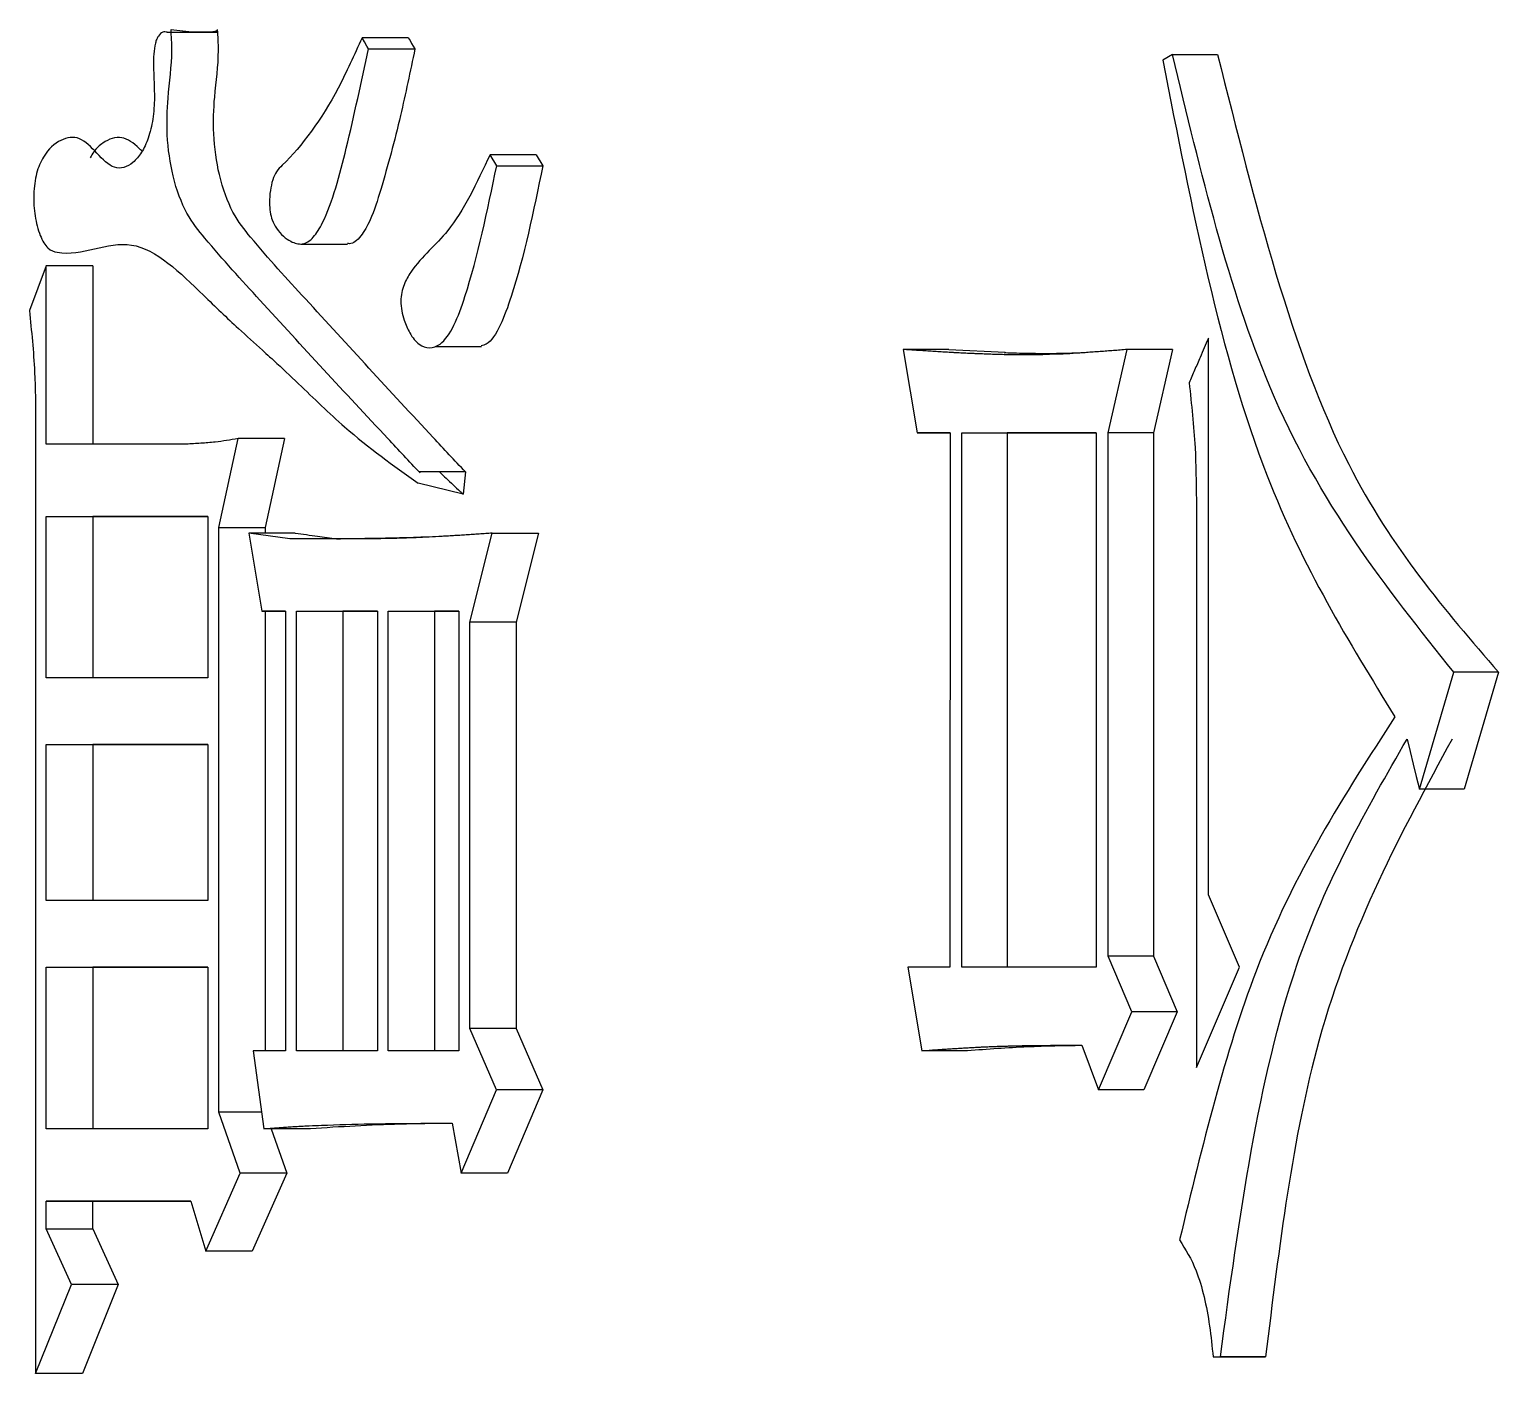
# Model space of a CAD drawing. Header units: millimetres. Extents: x 2160 to 4596, y 811 to 2534.
# Drawn here: x 3250.832 to 3253.688, y 1498.239 to 1500.851 of the extents above; entities that cross this region are included whole.
import ezdxf

# ---------------------------------------------------------------- set-up
doc = ezdxf.new("R2010")
doc.units = ezdxf.units.MM

msp = doc.modelspace()

# ---------------------------------------------------------------- linework, layer by layer
at = {"color": 7, "linetype": 'Continuous', "lineweight": 25}
for p, q in [((3251.1003, 1500.8458), (3251.1908, 1500.8458)), ((3251.569, 1500.8349), (3251.479, 1500.8349)), ((3251.4918, 1500.8133), (3251.5818, 1500.8133)), ((3253.0541, 1500.8026), (3253.0355, 1500.7918)), ((3253.0541, 1500.8026), (3253.1421, 1500.8026)), ((3251.8175, 1500.6078), (3251.7278, 1500.6078)), ((3251.7408, 1500.5862), (3251.7278, 1500.6078)), ((3251.8175, 1500.6078), (3251.8305, 1500.5862)), ((3251.3598, 1500.4341), (3251.451, 1500.4341)), ((3250.8652, 1500.3915), (3250.8325, 1500.3049)), ((3250.8652, 1500.0453), (3250.8652, 1500.3915)), ((3250.956, 1500.3915), (3250.956, 1500.0453)), ((3253.124, 1499.1692), (3253.124, 1500.2509)), ((3251.6213, 1500.2347), (3251.7112, 1500.2347)), ((3252.5311, 1500.2292), (3252.5583, 1500.067)), ((3252.6198, 1500.2292), (3252.5311, 1500.2292)), ((3252.6198, 1500.2292), (3252.7288, 1500.2238)), ((3252.929, 1500.067), (3252.966, 1500.2292)), ((3253.0541, 1500.2292), (3252.966, 1500.2292)), ((3253.0541, 1500.2292), (3253.0171, 1500.067)), ((3250.8447, 1500.0886), (3250.8447, 1498.2388)), ((3252.5583, 1500.067), (3252.6219, 1500.067)), ((3252.6219, 1500.067), (3252.5583, 1500.067)), ((3252.6219, 1500.067), (3252.6218, 1499.0285)), ((3252.6446, 1500.067), (3252.9059, 1500.067)), ((3252.6446, 1499.0285), (3252.6446, 1500.067)), ((3252.6446, 1500.067), (3252.7331, 1500.067)), ((3252.9059, 1500.067), (3252.7331, 1500.067)), ((3252.7331, 1500.067), (3252.7331, 1499.0285)), ((3252.9059, 1500.067), (3252.9059, 1499.0285)), ((3252.929, 1499.0502), (3252.929, 1500.067)), ((3253.0171, 1500.067), (3252.929, 1500.067)), ((3253.0171, 1500.067), (3253.0171, 1499.0502)), ((3251.2004, 1499.8831), (3251.2381, 1500.0561)), ((3251.3284, 1500.0561), (3251.2381, 1500.0561)), ((3251.3284, 1500.0561), (3251.2908, 1499.8831)), ((3251.6799, 1499.9913), (3251.6756, 1499.948)), ((3251.6756, 1499.948), (3251.5879, 1499.9696)), ((3253.1007, 1499.9372), (3253.1007, 1498.8338)), ((3250.8652, 1499.9047), (3251.1795, 1499.9047)), ((3250.8652, 1499.591), (3250.8652, 1499.9047)), ((3250.8652, 1499.9047), (3250.956, 1499.9047)), ((3251.1795, 1499.9047), (3250.956, 1499.9047)), ((3250.956, 1499.9047), (3250.956, 1499.591)), ((3251.1795, 1499.9047), (3251.1795, 1499.591)), ((3251.2004, 1499.8831), (3251.2908, 1499.8831)), ((3251.2004, 1498.7472), (3251.2004, 1499.8831)), ((3251.259, 1499.8722), (3251.2843, 1499.7208)), ((3251.339, 1499.8614), (3251.259, 1499.8722)), ((3251.3494, 1499.8722), (3251.259, 1499.8722)), ((3251.2908, 1499.8831), (3251.2908, 1499.8722)), ((3251.6889, 1499.6992), (3251.7321, 1499.8723)), ((3251.7321, 1499.8723), (3251.8218, 1499.8723)), ((3251.8218, 1499.8723), (3251.7787, 1499.6992)), ((3251.4293, 1499.8614), (3251.339, 1499.8614)), ((3251.4293, 1499.8614), (3251.4372, 1499.8614)), ((3251.2843, 1499.7208), (3251.3306, 1499.7208)), ((3251.3306, 1499.7208), (3251.2843, 1499.7208)), ((3251.2908, 1499.7208), (3251.2908, 1498.8662)), ((3251.3306, 1499.7208), (3251.3306, 1498.8662)), ((3251.3517, 1499.7208), (3251.5088, 1499.7208)), ((3251.3517, 1498.8662), (3251.3517, 1499.7208)), ((3251.3517, 1499.7208), (3251.4419, 1499.7208)), ((3251.5088, 1499.7208), (3251.4419, 1499.7208)), ((3251.4419, 1499.7208), (3251.4419, 1498.8662)), ((3251.5088, 1499.7208), (3251.5088, 1498.8662)), ((3251.5301, 1499.7208), (3251.6674, 1499.7208)), ((3251.5301, 1498.8662), (3251.5301, 1499.7208)), ((3251.5301, 1499.7208), (3251.6201, 1499.7208)), ((3251.6674, 1499.7208), (3251.6201, 1499.7208)), ((3251.6201, 1499.7208), (3251.6201, 1498.8662)), ((3251.6674, 1499.7208), (3251.6674, 1498.8662)), ((3251.6889, 1498.9095), (3251.6889, 1499.6992)), ((3251.7787, 1499.6992), (3251.6889, 1499.6992)), ((3251.7787, 1499.6992), (3251.7787, 1498.9095)), ((3251.1795, 1499.591), (3250.8652, 1499.591)), ((3253.5341, 1499.3747), (3253.6009, 1499.6019)), ((3253.6882, 1499.6019), (3253.6215, 1499.3747)), ((3250.8652, 1499.4612), (3251.1795, 1499.4612)), ((3250.8652, 1499.1583), (3250.8652, 1499.4612)), ((3250.8652, 1499.4612), (3250.956, 1499.4612)), ((3251.1795, 1499.4612), (3250.956, 1499.4612)), ((3250.956, 1499.4612), (3250.956, 1499.1583)), ((3251.1795, 1499.4612), (3251.1795, 1499.1583)), ((3253.6215, 1499.3747), (3253.5341, 1499.3747)), ((3251.1795, 1499.1583), (3250.8652, 1499.1583)), ((3253.1847, 1499.0285), (3253.124, 1499.1692)), ((3252.9752, 1498.942), (3252.929, 1499.0502)), ((3253.0171, 1499.0502), (3252.929, 1499.0502)), ((3253.0171, 1499.0502), (3253.0633, 1498.942)), ((3250.8652, 1499.0285), (3251.1795, 1499.0285)), ((3250.8652, 1498.7148), (3250.8652, 1499.0285)), ((3250.8652, 1499.0285), (3250.956, 1499.0285)), ((3251.1795, 1499.0285), (3250.956, 1499.0285)), ((3250.956, 1499.0285), (3250.956, 1498.7148)), ((3251.1795, 1499.0285), (3251.1794, 1498.7148)), ((3252.5402, 1499.0285), (3252.5674, 1498.8663)), ((3252.6218, 1499.0285), (3252.5402, 1499.0285)), ((3252.9059, 1499.0285), (3252.6446, 1499.0285)), ((3253.1007, 1498.8338), (3253.1847, 1499.0285)), ((3252.9105, 1498.7905), (3252.9752, 1498.942)), ((3253.0633, 1498.942), (3252.9752, 1498.942)), ((3253.0633, 1498.942), (3252.9987, 1498.7905)), ((3251.7407, 1498.7905), (3251.6889, 1498.9095)), ((3251.7787, 1498.9095), (3251.6889, 1498.9095)), ((3251.7787, 1498.9095), (3251.8304, 1498.7905)), ((3252.8782, 1498.8771), (3252.9105, 1498.7905)), ((3251.2674, 1498.8662), (3251.2885, 1498.7148)), ((3251.3306, 1498.8662), (3251.2674, 1498.8662)), ((3251.5088, 1498.8662), (3251.3517, 1498.8662)), ((3251.6674, 1498.8662), (3251.5301, 1498.8662)), ((3252.656, 1498.8663), (3252.5674, 1498.8663)), ((3251.6717, 1498.6283), (3251.7407, 1498.7905)), ((3251.8304, 1498.7905), (3251.7407, 1498.7905)), ((3251.8304, 1498.7905), (3251.7615, 1498.6283)), ((3252.9987, 1498.7905), (3252.9105, 1498.7905)), ((3251.2422, 1498.6283), (3251.2004, 1498.7472)), ((3251.284, 1498.7472), (3251.2004, 1498.7472)), ((3251.6544, 1498.7256), (3251.6717, 1498.6283)), ((3251.1794, 1498.7148), (3250.8652, 1498.7148)), ((3251.3788, 1498.7148), (3251.2885, 1498.7148)), ((3251.3022, 1498.7148), (3251.3326, 1498.6283)), ((3251.1753, 1498.4768), (3251.2422, 1498.6283)), ((3251.3326, 1498.6283), (3251.2422, 1498.6283)), ((3251.3326, 1498.6283), (3251.2657, 1498.4768)), ((3251.7615, 1498.6283), (3251.6717, 1498.6283)), ((3250.8652, 1498.5201), (3250.8652, 1498.5742)), ((3250.956, 1498.5742), (3250.8652, 1498.5742)), ((3250.956, 1498.5201), (3250.956, 1498.5742)), ((3251.1461, 1498.5742), (3251.1753, 1498.4768)), ((3250.9144, 1498.4119), (3250.8652, 1498.5201)), ((3250.8652, 1498.5201), (3250.956, 1498.5201)), ((3250.956, 1498.5201), (3251.0051, 1498.4119)), ((3251.2657, 1498.4768), (3251.1753, 1498.4768)), ((3250.8447, 1498.2388), (3250.9144, 1498.4119)), ((3251.0051, 1498.4119), (3250.9144, 1498.4119)), ((3251.0051, 1498.4119), (3250.9356, 1498.2388)), ((3253.1333, 1498.2713), (3253.1473, 1498.2713)), ((3253.1333, 1498.2713), (3253.2212, 1498.2713)), ((3253.2352, 1498.2713), (3253.1473, 1498.2713)), ((3250.9356, 1498.2388), (3250.8447, 1498.2388))]:
    msp.add_line(p, q, dxfattribs=at)
at = {"color": 7, "linetype": 'Continuous', "lineweight": 25, "flags": 128}
for points in [[(3251.4917, 1500.8133), (3251.4885, 1500.8188), (3251.4837, 1500.8269), (3251.479, 1500.8349)], [(3251.569, 1500.8349), (3251.5723, 1500.8294), (3251.5755, 1500.8239), (3251.5818, 1500.8133)], [(3251.7408, 1500.5862), (3251.774, 1500.5862), (3251.8023, 1500.5862), (3251.8305, 1500.5862)], [(3250.956, 1500.3915), (3250.9333, 1500.3915), (3250.9106, 1500.3915), (3250.8879, 1500.3915), (3250.8652, 1500.3915)], [(3251.6799, 1499.9913), (3251.6395, 1499.9913), (3251.6148, 1499.9913), (3251.59, 1499.9913)], [(3253.5103, 1499.4721), (3253.5163, 1499.4477), (3253.5222, 1499.4234), (3253.5282, 1499.399), (3253.5341, 1499.3747)], [(3253.2212, 1498.2713), (3253.229, 1498.2713), (3253.2352, 1498.2713)]]:
    msp.add_lwpolyline(points, dxfattribs=at)
at = {"color": 7, "linetype": 'Continuous', "lineweight": 25}
for points, knots in [([(3251.1003, 1500.8458), (3251.0973, 1500.8464), (3251.0914, 1500.8475), (3251.0844, 1500.8407), (3251.0798, 1500.8325), (3251.0762, 1500.8213), (3251.0731, 1500.797), (3251.0741, 1500.7665), (3251.0751, 1500.7385), (3251.0758, 1500.7102), (3251.0734, 1500.6763), (3251.0643, 1500.6391), (3251.0507, 1500.6102), (3251.0341, 1500.5915), (3251.0162, 1500.5816), (3250.9917, 1500.5812), (3250.9638, 1500.6109), (3250.9302, 1500.6457), (3250.893, 1500.6395), (3250.8665, 1500.6169), (3250.8521, 1500.5892), (3250.8463, 1500.5718), (3250.8425, 1500.5522), (3250.8408, 1500.531), (3250.8411, 1500.5094), (3250.8433, 1500.4883), (3250.8475, 1500.4685), (3250.8534, 1500.4509), (3250.8603, 1500.4363), (3250.8711, 1500.4218), (3250.9288, 1500.4054), (3251.0319, 1500.4705), (3251.1488, 1500.3558), (3251.2313, 1500.2761), (3251.2746, 1500.2378), (3251.2975, 1500.217), (3251.3209, 1500.1954), (3251.3694, 1500.1499), (3251.4608, 1500.0602), (3251.5399, 1500.0038), (3251.5879, 1499.9696)], [0, 0, 0, 0, 0.0074279, 0.0151088, 0.018668, 0.0222618, 0.0303146, 0.0455372, 0.055335, 0.060934, 0.0765041, 0.0919131, 0.1068343, 0.1230066, 0.1386606, 0.1541664, 0.1852101, 0.2165399, 0.2480608, 0.27952, 0.2881035, 0.2959962, 0.3035999, 0.3113608, 0.3192842, 0.3270087, 0.3349183, 0.3433715, 0.3513163, 0.3590478, 0.3751738, 0.500216, 0.6249565, 0.6874438, 0.7294723, 0.7423687, 0.7498533, 0.7933768, 0.8747081, 1, 1, 1, 1]), ([(3251.5918, 1499.9895), (3251.5708, 1500.0117), (3251.4662, 1500.1231), (3251.3263, 1500.2748), (3251.1967, 1500.417), (3251.1372, 1500.4898), (3251.1105, 1500.56), (3251.0986, 1500.6418), (3251.1009, 1500.726), (3251.1114, 1500.7926), (3251.1086, 1500.8377), (3251.1078, 1500.8513)], [0, 0, 0, 0, 0.102062, 0.510275, 0.689515, 0.750609, 0.812535, 0.866745, 0.912849, 0.973626, 1, 1, 1, 1]), ([(3251.1078, 1500.8513), (3251.1231, 1500.8493), (3251.1498, 1500.8458), (3251.1793, 1500.8456), (3251.194, 1500.8475), (3251.1975, 1500.8493), (3251.1982, 1500.8503), (3251.1983, 1500.8509), (3251.1983, 1500.8511), (3251.1983, 1500.8513)], [0, 0, 0, 0, 0.4936042, 0.8618762, 0.9556623, 0.9820838, 0.9915388, 0.9957956, 1, 1, 1, 1]), ([(3251.1908, 1500.8458), (3251.1924, 1500.8458), (3251.195, 1500.8458), (3251.1975, 1500.8458), (3251.1981, 1500.8458), (3251.1981, 1500.8458), (3251.1981, 1500.8458), (3251.1932, 1500.8458), (3251.1747, 1500.8458), (3251.1539, 1500.8458), (3251.1378, 1500.8458), (3251.1301, 1500.8458)], [0, 0, 0, 0, 0.130494, 0.199379, 0.207103, 0.209603, 0.211282, 0.211887, 0.478621, 0.750544, 1, 1, 1, 1]), ([(3251.6799, 1499.9913), (3251.659, 1500.0136), (3251.5544, 1500.1251), (3251.415, 1500.2775), (3251.2854, 1500.4182), (3251.2266, 1500.4918), (3251.2004, 1500.5625), (3251.189, 1500.6442), (3251.1916, 1500.7273), (3251.2019, 1500.7933), (3251.1991, 1500.8376), (3251.1983, 1500.8513)], [0, 0, 0, 0, 0.1024351, 0.5121529, 0.6908177, 0.7518366, 0.8136757, 0.8676501, 0.91383, 0.9734792, 1, 1, 1, 1]), ([(3251.479, 1500.8349), (3251.4639, 1500.8014), (3251.4183, 1500.7), (3251.3593, 1500.6206), (3251.3132, 1500.5768), (3251.305, 1500.5595), (3251.3003, 1500.5382), (3251.2987, 1500.5163), (3251.3001, 1500.4962), (3251.3047, 1500.4785), (3251.3177, 1500.4553), (3251.3379, 1500.4388), (3251.3629, 1500.431), (3251.3848, 1500.4446), (3251.4181, 1500.5006), (3251.4523, 1500.6312), (3251.4778, 1500.7489), (3251.4918, 1500.8133)], [0, 0, 0, 0, 0.118686, 0.359193, 0.382947, 0.402076, 0.42122, 0.441112, 0.455767, 0.470498, 0.490907, 0.5484, 0.590659, 0.633123, 0.67426, 0.821854, 1, 1, 1, 1]), ([(3251.5818, 1500.8133), (3251.5727, 1500.7698), (3251.5531, 1500.6754), (3251.5236, 1500.5653), (3251.4981, 1500.4843), (3251.4772, 1500.4478), (3251.4609, 1500.4332), (3251.452, 1500.4352), (3251.4506, 1500.4354)], [0, 0, 0, 0, 0.286852, 0.622404, 0.772133, 0.876755, 0.981673, 1, 1, 1, 1]), ([(3253.0355, 1500.7918), (3253.0915, 1500.5041), (3253.19, 1499.9972), (3253.397, 1499.6609), (3253.4866, 1499.5154)], [0, 0, 0, 0, 0.567325, 1, 1, 1, 1]), ([(3253.6009, 1499.6019), (3253.4702, 1499.7657), (3253.2324, 1500.064), (3253.1095, 1500.5732), (3253.0541, 1500.8026)], [0, 0, 0, 0, 0.549466, 1, 1, 1, 1]), ([(3253.1421, 1500.8026), (3253.2146, 1500.5122), (3253.3419, 1500.0023), (3253.584, 1499.7224), (3253.6882, 1499.6019)], [0, 0, 0, 0, 0.5693609, 1, 1, 1, 1]), ([(3251.0516, 1500.6146), (3251.0497, 1500.6164), (3251.037, 1500.6288), (3251.0116, 1500.6477), (3250.9809, 1500.6356), (3250.9603, 1500.6192), (3250.9529, 1500.6058), (3250.9507, 1500.6017)], [0, 0, 0, 0, 0.056784, 0.388506, 0.737485, 0.920114, 1, 1, 1, 1]), ([(3251.7278, 1500.6078), (3251.7019, 1500.5528), (3251.6561, 1500.4554), (3251.5908, 1500.4087), (3251.5622, 1500.361), (3251.556, 1500.3406), (3251.5539, 1500.3226), (3251.556, 1500.3034), (3251.5619, 1500.282), (3251.5728, 1500.2576), (3251.5896, 1500.2367), (3251.6103, 1500.2306), (3251.6346, 1500.2382), (3251.6593, 1500.2743), (3251.6995, 1500.3878), (3251.7225, 1500.4983), (3251.7408, 1500.5862)], [0, 0, 0, 0, 0.207454, 0.367231, 0.400729, 0.416588, 0.431291, 0.448091, 0.466661, 0.497247, 0.538505, 0.578637, 0.620092, 0.68235, 0.74713, 1, 1, 1, 1]), ([(3251.8305, 1500.5862), (3251.8123, 1500.4978), (3251.7894, 1500.3869), (3251.749, 1500.2751), (3251.7277, 1500.2405), (3251.7138, 1500.2371), (3251.7103, 1500.2362)], [0, 0, 0, 0, 0.631295, 0.792978, 0.948304, 1, 1, 1, 1]), ([(3250.8325, 1500.3049), (3250.8366, 1500.2652), (3250.8438, 1500.194), (3250.8445, 1500.1209), (3250.8447, 1500.0886)], [0, 0, 0, 0, 0.558835, 1, 1, 1, 1]), ([(3253.124, 1500.2509), (3253.1187, 1500.2385), (3253.1098, 1500.2179), (3253.0973, 1500.1891), (3253.0902, 1500.1726), (3253.0867, 1500.1643)], [0, 0, 0, 0, 0.428307, 0.714154, 1, 1, 1, 1]), ([(3252.966, 1500.2292), (3252.9616, 1500.2288), (3252.955, 1500.2282), (3252.9441, 1500.2273), (3252.9331, 1500.2265), (3252.9222, 1500.2257), (3252.9113, 1500.2249), (3252.9025, 1500.2243), (3252.8938, 1500.2237), (3252.8872, 1500.2232), (3252.8742, 1500.2222), (3252.8284, 1500.2191), (3252.7827, 1500.2186), (3252.7415, 1500.2189), (3252.7328, 1500.219), (3252.7242, 1500.2192), (3252.7155, 1500.2194), (3252.7069, 1500.2197), (3252.6982, 1500.2199), (3252.6917, 1500.2202), (3252.6863, 1500.2204), (3252.6809, 1500.2206), (3252.6766, 1500.2208), (3252.6723, 1500.221), (3252.668, 1500.2211), (3252.6636, 1500.2213), (3252.6583, 1500.2216), (3252.6539, 1500.2218), (3252.6496, 1500.222), (3252.6453, 1500.2222), (3252.641, 1500.2224), (3252.6356, 1500.2227), (3252.6313, 1500.2229), (3252.627, 1500.2232), (3252.6227, 1500.2234), (3252.6184, 1500.2237), (3252.6141, 1500.2239), (3252.6098, 1500.2242), (3252.6055, 1500.2244), (3252.6001, 1500.2247), (3252.5958, 1500.225), (3252.5904, 1500.2253), (3252.5861, 1500.2256), (3252.5818, 1500.2259), (3252.5775, 1500.2262), (3252.5733, 1500.2265), (3252.5679, 1500.2268), (3252.5636, 1500.2271), (3252.5593, 1500.2274), (3252.555, 1500.2277), (3252.5507, 1500.2279), (3252.5464, 1500.2282), (3252.5423, 1500.2285), (3252.5372, 1500.2288), (3252.5332, 1500.2291), (3252.5311, 1500.2292)], [0, 0, 0, 0, 0.029904, 0.044856, 0.07476, 0.104664, 0.119616, 0.14952, 0.164472, 0.179424, 0.194376, 0.254184, 0.493446, 0.508398, 0.538302, 0.553254, 0.568206, 0.59811, 0.613062, 0.628014, 0.642966, 0.650442, 0.665394, 0.67287, 0.680346, 0.695298, 0.702774, 0.717726, 0.725202, 0.732678, 0.74763, 0.755106, 0.770057, 0.777533, 0.785009, 0.799961, 0.807437, 0.814913, 0.829865, 0.837341, 0.852293, 0.859769, 0.874721, 0.882197, 0.889673, 0.904625, 0.912101, 0.927053, 0.934529, 0.942005, 0.956957, 0.964433, 0.971909, 0.985954, 1, 1, 1, 1]), ([(3252.8848, 1500.223), (3252.8619, 1500.222), (3252.8278, 1500.2204), (3252.7629, 1500.2215), (3252.738, 1500.2222), (3252.7271, 1500.2226), (3252.728, 1500.2225), (3252.7284, 1500.2225)], [0, 0, 0, 0, 0.522823, 0.776202, 0.909765, 0.965766, 1, 1, 1, 1]), ([(3253.0867, 1500.1643), (3253.0913, 1500.1225), (3253.0994, 1500.0477), (3253.1003, 1499.971), (3253.1007, 1499.9372)], [0, 0, 0, 0, 0.5590432, 1, 1, 1, 1]), ([(3251.1377, 1500.0453), (3251.092, 1500.0453), (3251.0005, 1500.0453), (3250.9103, 1500.0453), (3250.8652, 1500.0453)], [0, 0, 0, 0, 0.499996, 1, 1, 1, 1]), ([(3251.2381, 1500.0561), (3251.2232, 1500.0535), (3251.1991, 1500.0493), (3251.1656, 1500.0467), (3251.147, 1500.0458), (3251.1377, 1500.0453)], [0, 0, 0, 0, 0.443386, 0.721661, 1, 1, 1, 1]), ([(3251.6293, 1499.9913), (3251.6382, 1499.983), (3251.6517, 1499.9703), (3251.6666, 1499.9565), (3251.6729, 1499.9506), (3251.6748, 1499.9488), (3251.6754, 1499.9482), (3251.6756, 1499.948)], [0, 0, 0, 0, 0.57762, 0.877327, 0.960792, 0.985928, 1, 1, 1, 1]), ([(3251.7321, 1499.8723), (3251.73, 1499.8721), (3251.7268, 1499.8719), (3251.7216, 1499.8715), (3251.7163, 1499.8712), (3251.71, 1499.8707), (3251.7037, 1499.8703), (3251.6974, 1499.8699), (3251.6911, 1499.8694), (3251.6827, 1499.8689), (3251.6722, 1499.8682), (3251.6597, 1499.8674), (3251.6471, 1499.8666), (3251.622, 1499.8652), (3251.5927, 1499.8637), (3251.5635, 1499.8627), (3251.5489, 1499.8622), (3251.5385, 1499.862), (3251.5281, 1499.8617), (3251.5157, 1499.8615), (3251.5032, 1499.8613), (3251.4907, 1499.8612), (3251.4783, 1499.861), (3251.4659, 1499.861), (3251.4534, 1499.8609), (3251.441, 1499.8609), (3251.4307, 1499.8609), (3251.4224, 1499.8609), (3251.4162, 1499.8609), (3251.41, 1499.861), (3251.4038, 1499.861), (3251.3976, 1499.861), (3251.3915, 1499.8611), (3251.3853, 1499.8611), (3251.3791, 1499.8611), (3251.3729, 1499.8612), (3251.3667, 1499.8612), (3251.3616, 1499.8613), (3251.3575, 1499.8613), (3251.3544, 1499.8613), (3251.3513, 1499.8613), (3251.3482, 1499.8614), (3251.3456, 1499.8614), (3251.3426, 1499.8614), (3251.3406, 1499.8614), (3251.339, 1499.8614)], [0, 0, 0, 0, 0.015876, 0.023814, 0.03969, 0.055566, 0.071442, 0.087319, 0.103195, 0.119071, 0.150823, 0.182575, 0.214327, 0.246079, 0.373089, 0.436594, 0.468346, 0.484222, 0.515974, 0.547726, 0.579478, 0.611231, 0.642983, 0.674735, 0.706487, 0.738239, 0.769992, 0.785868, 0.801744, 0.81762, 0.833496, 0.849372, 0.865248, 0.881124, 0.897, 0.912876, 0.928753, 0.944629, 0.952567, 0.960505, 0.968443, 0.976381, 0.984319, 0.988288, 1, 1, 1, 1]), ([(3251.3494, 1499.8722), (3251.3566, 1499.8713), (3251.371, 1499.8693), (3251.3976, 1499.8657), (3251.4171, 1499.8631), (3251.4293, 1499.8614)], [0, 0, 0, 0, 0.271354, 0.542708, 1, 1, 1, 1]), ([(3251.621, 1499.8651), (3251.5838, 1499.8638), (3251.5279, 1499.8619), (3251.468, 1499.8614), (3251.4342, 1499.8614), (3251.4331, 1499.8614), (3251.4329, 1499.8614)], [0, 0, 0, 0, 0.5664829, 0.8519745, 0.9816337, 1, 1, 1, 1]), ([(3253.6882, 1499.6019), (3253.6808, 1499.6019), (3253.6661, 1499.6019), (3253.637, 1499.6019), (3253.6153, 1499.6019), (3253.6009, 1499.6019)], [0, 0, 0, 0, 0.252356, 0.504904, 1, 1, 1, 1]), ([(3253.4866, 1499.5153), (3253.3886, 1499.3639), (3253.2109, 1499.0893), (3253.1123, 1498.6815), (3253.0681, 1498.4985)], [0, 0, 0, 0, 0.551247, 1, 1, 1, 1]), ([(3253.1473, 1498.2713), (3253.1843, 1498.5423), (3253.2493, 1499.0191), (3253.4316, 1499.3355), (3253.5103, 1499.4721)], [0, 0, 0, 0, 0.568428, 1, 1, 1, 1]), ([(3253.5977, 1499.472), (3253.4993, 1499.2913), (3253.3203, 1498.9626), (3253.2616, 1498.4859), (3253.2352, 1498.2713)], [0, 0, 0, 0, 0.5499053, 1, 1, 1, 1]), ([(3252.5674, 1498.8663), (3252.5737, 1498.8667), (3252.5831, 1498.8674), (3252.5957, 1498.8683), (3252.6052, 1498.8689), (3252.6146, 1498.8696), (3252.6241, 1498.8702), (3252.6336, 1498.8708), (3252.6415, 1498.8713), (3252.6478, 1498.8717), (3252.6525, 1498.872), (3252.6573, 1498.8723), (3252.662, 1498.8725), (3252.6668, 1498.8728), (3252.6715, 1498.873), (3252.6763, 1498.8733), (3252.681, 1498.8735), (3252.6858, 1498.8738), (3252.6905, 1498.874), (3252.6953, 1498.8742), (3252.7001, 1498.8744), (3252.7048, 1498.8746), (3252.7096, 1498.8748), (3252.7143, 1498.8749), (3252.7191, 1498.8751), (3252.7239, 1498.8753), (3252.7286, 1498.8754), (3252.7334, 1498.8755), (3252.7381, 1498.8757), (3252.7429, 1498.8758), (3252.7477, 1498.8759), (3252.7525, 1498.876), (3252.7572, 1498.8761), (3252.762, 1498.8762), (3252.7668, 1498.8763), (3252.7715, 1498.8764), (3252.7763, 1498.8764), (3252.7811, 1498.8765), (3252.7859, 1498.8766), (3252.7907, 1498.8766), (3252.7954, 1498.8767), (3252.8018, 1498.8767), (3252.8082, 1498.8768), (3252.8146, 1498.8768), (3252.8194, 1498.8769), (3252.8242, 1498.8769), (3252.8289, 1498.8769), (3252.8337, 1498.877), (3252.8385, 1498.877), (3252.8433, 1498.877), (3252.8481, 1498.877), (3252.8529, 1498.877), (3252.8569, 1498.877), (3252.8601, 1498.877), (3252.8625, 1498.877), (3252.8649, 1498.8771), (3252.8673, 1498.8771), (3252.8697, 1498.8771), (3252.8721, 1498.8771), (3252.8749, 1498.8771), (3252.877, 1498.8771), (3252.8782, 1498.8771)], [0, 0, 0, 0, 0.061285, 0.091928, 0.12257, 0.153213, 0.183855, 0.214498, 0.24514, 0.260462, 0.275783, 0.291104, 0.306426, 0.321747, 0.337068, 0.352389, 0.367711, 0.383032, 0.398353, 0.413674, 0.428996, 0.444317, 0.459638, 0.47496, 0.490281, 0.505602, 0.520923, 0.536245, 0.551566, 0.566887, 0.582209, 0.59753, 0.612851, 0.628172, 0.643494, 0.658815, 0.674136, 0.689457, 0.704779, 0.7201, 0.735421, 0.750743, 0.781385, 0.796706, 0.812028, 0.827349, 0.84267, 0.857991, 0.873313, 0.888634, 0.903955, 0.919277, 0.934598, 0.942258, 0.949919, 0.95758, 0.96524, 0.972901, 0.980562, 0.988222, 1, 1, 1, 1]), ([(3252.8784, 1498.8764), (3252.8431, 1498.8758), (3252.7685, 1498.8746), (3252.6948, 1498.8691), (3252.656, 1498.8663)], [0, 0, 0, 0, 0.474595, 1, 1, 1, 1]), ([(3251.2885, 1498.7148), (3251.2904, 1498.7149), (3251.2963, 1498.7154), (3251.306, 1498.7161), (3251.3178, 1498.717), (3251.3276, 1498.7177), (3251.3354, 1498.7183), (3251.3413, 1498.7187), (3251.3472, 1498.719), (3251.3531, 1498.7194), (3251.3589, 1498.7197), (3251.3648, 1498.72), (3251.3707, 1498.7203), (3251.3825, 1498.7208), (3251.4238, 1498.7225), (3251.4712, 1498.7239), (3251.5128, 1498.7245), (3251.5247, 1498.7246), (3251.5307, 1498.7247), (3251.5366, 1498.7248), (3251.5426, 1498.7248), (3251.5485, 1498.7249), (3251.5545, 1498.7249), (3251.5605, 1498.725), (3251.5664, 1498.7251), (3251.5724, 1498.7251), (3251.5784, 1498.7252), (3251.5843, 1498.7252), (3251.5903, 1498.7252), (3251.5963, 1498.7253), (3251.6013, 1498.7253), (3251.6053, 1498.7253), (3251.6082, 1498.7254), (3251.6112, 1498.7254), (3251.6142, 1498.7254), (3251.6172, 1498.7254), (3251.6202, 1498.7254), (3251.6232, 1498.7254), (3251.6262, 1498.7255), (3251.6292, 1498.7255), (3251.6322, 1498.7255), (3251.6352, 1498.7255), (3251.6382, 1498.7255), (3251.6412, 1498.7255), (3251.6442, 1498.7256), (3251.6472, 1498.7256), (3251.6506, 1498.7256), (3251.653, 1498.7256), (3251.6544, 1498.7256)], [0, 0, 0, 0, 0.016204, 0.048613, 0.081022, 0.11343, 0.129634, 0.145839, 0.162043, 0.178247, 0.194452, 0.210656, 0.22686, 0.243065, 0.307882, 0.567153, 0.631971, 0.648175, 0.664379, 0.680583, 0.696788, 0.712992, 0.729196, 0.745401, 0.761605, 0.777809, 0.794014, 0.810218, 0.826422, 0.842626, 0.858831, 0.866933, 0.875035, 0.883137, 0.891239, 0.899342, 0.907444, 0.915546, 0.923648, 0.93175, 0.939852, 0.947954, 0.956057, 0.964159, 0.972261, 0.980363, 0.988465, 1, 1, 1, 1]), ([(3251.6501, 1498.725), (3251.6496, 1498.725), (3251.6172, 1498.7248), (3251.5263, 1498.7239), (3251.4369, 1498.7184), (3251.3788, 1498.7148)], [0, 0, 0, 0, 0.005708, 0.354347, 1, 1, 1, 1]), ([(3250.8652, 1498.5742), (3250.9063, 1498.5742), (3250.9992, 1498.5742), (3251.0935, 1498.5742), (3251.1461, 1498.5742)], [0, 0, 0, 0, 0.44202, 1, 1, 1, 1]), ([(3251.1461, 1498.5742), (3251.1347, 1498.5742), (3251.0708, 1498.5742), (3251.0078, 1498.5742), (3250.956, 1498.5742)], [0, 0, 0, 0, 0.178373, 1, 1, 1, 1]), ([(3253.0681, 1498.4985), (3253.0795, 1498.4801), (3253.0987, 1498.4494), (3253.1164, 1498.3885), (3253.1271, 1498.3315), (3253.1312, 1498.2915), (3253.1333, 1498.2713)], [0, 0, 0, 0, 0.329917, 0.550134, 0.774051, 1, 1, 1, 1])]:
    msp.add_open_spline(points, degree=3, knots=knots, dxfattribs=at)

doc.saveas('drawing.dxf')
